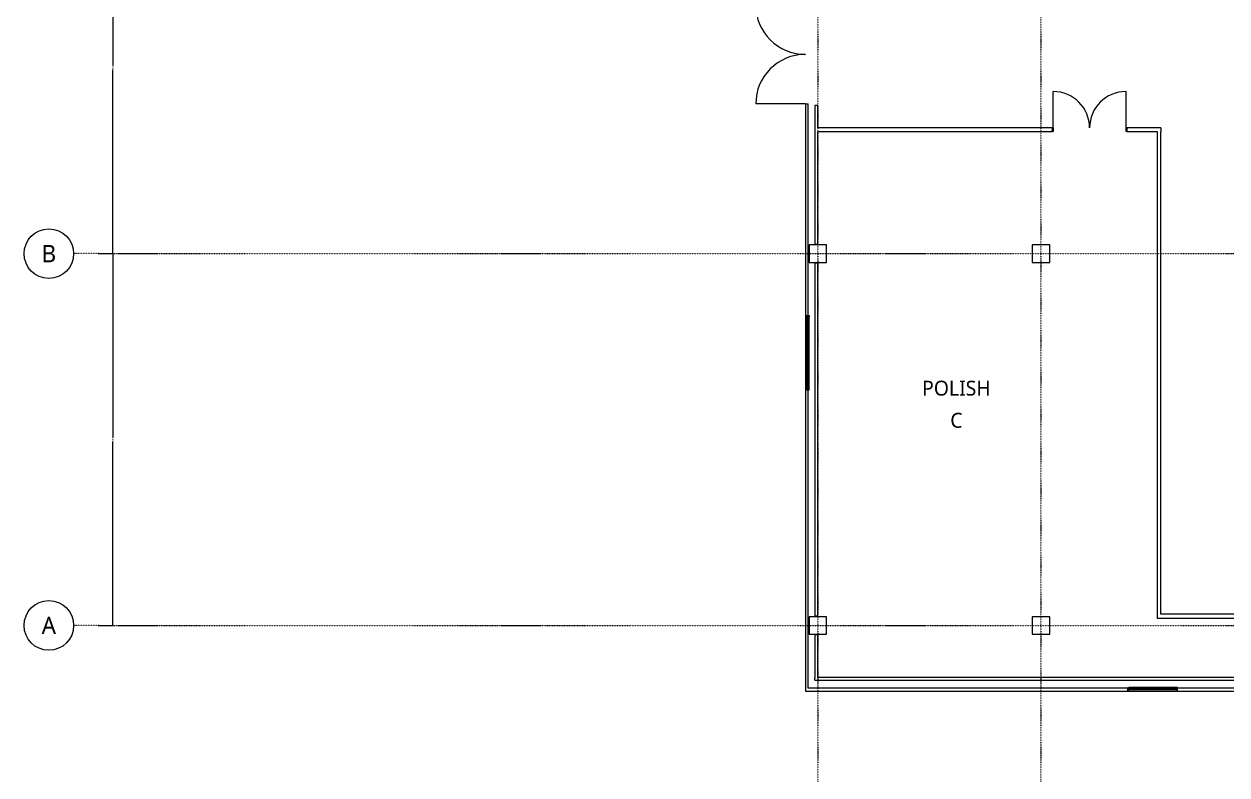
# Model space of a CAD drawing. Extents: x -32000 to 290600, y -95957 to 131250.
# Drawn here: x -32000 to 16497, y -6032 to 24264 of the extents above; entities that cross this region are included whole.
import ezdxf
from ezdxf.enums import TextEntityAlignment as Align

# ---------------------------------------------------------------- set-up
doc = ezdxf.new("R2010")
doc.units = 0
doc.header["$LTSCALE"] = 5
doc.linetypes.add('H12PL3$0$HIDDEN', pattern=[0.4, 0.3, -0.1])
doc.linetypes.add('H12PL3$0$JJP_三點線', pattern=[0.9, 0.3, -0.15, 0, -0.15, 0, -0.15, 0, -0.15])
for name, color, linetype in [('H12PL3$0$A-DIM', 252, 'Continuous'), ('H12PL3$0$A-WALL-EX', 252, 'Continuous'), ('H12PL3$0$A-WALL-IN', 252, 'Continuous'), ('H12PL3$0$A-ZONE', 252, 'Continuous'), ('H12PL3$0$Door', 252, 'Continuous'), ('H12PL3$0$S-COL', 252, 'Continuous'), ('H12PL3$0$S-GRID', 252, 'Continuous'), ('H12PL3$0$Window', 252, 'Continuous')]:
    doc.layers.add(name, color=color, linetype=linetype)
doc.styles.add('H12PL3$0$dim-txt', font='isocp.shx', dxfattribs={"width": 0.7, "bigfont": 'chineset.shx'})
doc.styles.add('H12PL3$0$Standard', font='', dxfattribs={"width": 0.8})
doc.styles.get('H12PL3$0$Standard').set_extended_font_data('Microsoft JhengHei')
doc.dimstyles.new('H12PL3$0$ARCH-dim-200MM', dxfattribs={"dimscale": 200, "dimtxt": 0.3, "dimasz": 0.1, "dimexe": 0.1, "dimexo": 0.1, "dimgap": 0.05, "dimtad": 1, "dimdec": 0, "dimlfac": 10, "dimrnd": 0.5, "dimdsep": 46, "dimtxsty": 'H12PL3$0$dim-txt', "dimblk": 'H12PL3$0$_Dot', "dimcen": 2, "dimclrd": 256, "dimclre": 256, "dimclrt": 256, "dimadec": 0, "dimazin": 0, "dimtfac": 1, "dimtix": 1, "dimtmove": 2, "dimatfit": 3, "dimldrblk": 'H12PL3$0$_OBLIQUE', "dimfxl": 1, "dimtvp": 1, "dimtolj": 1, "dimarcsym": 0})

# ---------------------------------------------------------------- blocks, each defined once
blk = doc.blocks.new('*D222')
at = {"layer": 'DEFPOINTS', "color": 0, "linetype": 'Continuous', "transparency": 16777216}
for p in [(-29000, 30000), (-29000, 15000), (-28420, 15000)]:
    blk.add_point(p, dxfattribs=at)
at = {"layer": 'H12PL3$0$A-DIM', "linetype": 'Continuous', "lineweight": -2, "transparency": 16777216}
for p, q in [((-28980, 30000), (-28400, 30000)), ((-28420, 29980), (-28420, 22588)), ((-28420, 15020), (-28420, 22412)), ((-28980, 15000), (-28400, 15000))]:
    blk.add_line(p, q, dxfattribs=at)
at = {"layer": 'H12PL3$0$A-DIM', "linetype": 'Continuous', "lineweight": 0, "transparency": 16777216, "insert": (-28420, 22500), "char_height": 60, "attachment_point": 5, "rotation": 90, "style": 'H12PL3$0$dim-txt'}
blk.add_mtext('\\A1;150000', dxfattribs=at)
blk = doc.blocks.new('H12PL3$0$_Dot')
blk = doc.blocks.new('H12PL3$0$_OBLIQUE')
at = {"color": 0, "linetype": 'ByBlock', "lineweight": -2}
blk.add_line((-0.5, -0.5), (0.5, 0.5), dxfattribs=at)
blk = doc.blocks.new('*D223')
at = {"layer": 'DEFPOINTS', "color": 0, "linetype": 'Continuous', "transparency": 16777216}
for p in [(-29000, 15000), (-29000, 0), (-28420, 0)]:
    blk.add_point(p, dxfattribs=at)
at = {"layer": 'H12PL3$0$A-DIM', "linetype": 'Continuous', "lineweight": -2, "transparency": 16777216}
for p, q in [((-28980, 15000), (-28400, 15000)), ((-28420, 14980), (-28420, 7588)), ((-28420, 20), (-28420, 7412)), ((-28980, 0), (-28400, 0))]:
    blk.add_line(p, q, dxfattribs=at)
at = {"layer": 'H12PL3$0$A-DIM', "linetype": 'Continuous', "lineweight": 0, "transparency": 16777216, "insert": (-28420, 7500), "char_height": 60, "attachment_point": 5, "rotation": 90, "style": 'H12PL3$0$dim-txt'}
blk.add_mtext('\\A1;150000', dxfattribs=at)
blk = doc.blocks.new('H12PL3')
at = {"layer": 'H12PL3$0$A-WALL-EX', "lineweight": 0}
for p, q in [((-500, 21040), (-385, 21040)), ((-385, 21040), (-380, 21040)), ((-500, 12500), (-380, 12500)), ((-500, 12500), (-500, 9500)), ((-380, 9500), (-380, 12500)), ((-500, 9500), (-380, 9500)), ((12500, -2650), (12500, -2530)), ((14500, -2530), (12500, -2530)), ((12500, -2650), (14500, -2650)), ((14500, -2650), (14500, -2530))]:
    blk.add_line(p, q, dxfattribs=at)
at = {"layer": 'H12PL3$0$A-WALL-EX', "lineweight": 0, "flags": 128}
for points in [[(-500, 21040), (-500, 12500)], [(-380, 12500), (-380, 21040)], [(-500, 9500), (-500, -2650)], [(-380, -2530), (-380, 9500)], [(-500, -2650), (-380, -2650)], [(12500, -2530), (-380, -2530)], [(-380, -2650), (12500, -2650)], [(17500, -2530), (14500, -2530)], [(14500, -2650), (17500, -2650)]]:
    blk.add_lwpolyline(points, dxfattribs=at)
at = {"layer": 'H12PL3$0$A-WALL-IN', "lineweight": 0}
for p, q in [((9460, 20075), (9417, 20075)), ((9460, 19925), (9417, 19925)), ((9460, 20075), (9460, 19925)), ((12460, 20075), (12503, 20075)), ((12460, 20075), (12460, 19925)), ((12460, 19925), (12503, 19925))]:
    blk.add_line(p, q, dxfattribs=at)
at = {"layer": 'H12PL3$0$A-WALL-IN', "lineweight": 0, "flags": 128}
for points in [[(0, 20975), (-112.5, 20975)], [(-112.5, 20975), (-112.5, 15385)], [(0, 20075), (0, 20975)], [(9460, 20075), (0, 20075)], [(0, 15385), (0, 19925)], [(0, 19925), (9460, 19925)], [(13835, 20075), (12460, 20075)], [(12460, 19925), (13685, 19925)], [(13685, 19925), (13685, 300)], [(13835, 20075), (13835, 19925)], [(13835, 450), (13835, 19925)], [(-112.5, 15385), (0, 15385)], [(0, 14615), (-112.5, 14615)], [(-112.5, 14615), (-112.5, 385)], [(0, 385), (0, 14615)], [(-112.5, 385), (0, 385)], [(13685, 300), (13835, 300)], [(17662.5, 450), (13835, 450)], [(13835, 300), (17550, 300)], [(0, -385), (-112.5, -385)], [(-112.5, -385), (-112.5, -2100)], [(0, -2100), (0, -385)], [(-112.5, -2212.5), (-112.5, -2100)], [(-112.5, -2212.5), (17550, -2212.5)], [(17550, -2100), (0, -2100)]]:
    blk.add_lwpolyline(points, dxfattribs=at)
at = {"layer": 'H12PL3$0$Door', "lineweight": 0}
for p, q in [((9492, 20075), (9492, 21543)), ((12428, 20075), (12428, 21543)), ((-500, 21040), (-2500, 21040)), ((-500, 21040), (-385, 21040)), ((-500, 21040), (-385, 21040)), ((-385, 21040), (-380, 21040)), ((9460, 20075), (9417, 20075)), ((9460, 20075), (9417, 20075)), ((9460, 19925), (9417, 19925)), ((9460, 19925), (9417, 19925)), ((9460, 20075), (9492, 20075)), ((9460, 19925), (9460, 20075)), ((9460, 20075), (9460, 19925)), ((9460, 20075), (9460, 19925)), ((9492, 19925), (9460, 19925)), ((9492, 20075), (9492, 19925)), ((12428, 19925), (12428, 20075)), ((12428, 20075), (12460, 20075)), ((12460, 19925), (12428, 19925)), ((12460, 20075), (12460, 19925)), ((12460, 20075), (12460, 19925)), ((12460, 20075), (12460, 19925)), ((12460, 20075), (12503, 20075)), ((12460, 20075), (12503, 20075)), ((12460, 19925), (12503, 19925)), ((12460, 19925), (12503, 19925))]:
    blk.add_line(p, q, dxfattribs=at)
for centre, radius, start, end in [((-500, 25040), 2000, 180, 270), ((-500, 21040), 2000, 90, 180), ((9492, 20075), 1468, 0, 90), ((12428, 20075), 1468, 90, 180)]:
    blk.add_arc(centre, radius, start, end, dxfattribs=at)
at = {"layer": 'H12PL3$0$S-COL', "lineweight": 0, "flags": 128}
for points in [[(-350, 14650), (350, 14650), (350, 15350), (-350, 15350)], [(8650, 14650), (9350, 14650), (9350, 15350), (8650, 15350)], [(-350, -350), (350, -350), (350, 350), (-350, 350)], [(8650, -350), (9350, -350), (9350, 350), (8650, 350)]]:
    blk.add_lwpolyline(points, close=True, dxfattribs=at)
at = {"layer": 'H12PL3$0$S-GRID', "linetype": 'H12PL3$0$JJP_三點線', "lineweight": 0}
for p, q in [((0, 128250), (0, -28000)), ((9000, 128250), (9000, -28000)), ((-29000, 15000), (-30000, 15000)), ((-29000, 15000), (289600, 15000)), ((-29000, 0), (-30000, 0)), ((-29000, 0), (289600, 0))]:
    blk.add_line(p, q, dxfattribs=at)
at = {"layer": 'H12PL3$0$S-GRID', "lineweight": 0}
for centre in [(-31000, 15000), (-31000, 0)]:
    blk.add_circle(centre, 1000, dxfattribs=at)
at = {"layer": 'H12PL3$0$S-GRID', "linetype": 'H12PL3$0$JJP_三點線', "lineweight": 0}
for p in [(-29000, 15000), (-29000, 15000), (-29000, 0), (-29000, 0)]:
    blk.add_point(p, dxfattribs=at)
at = {"layer": 'H12PL3$0$Window', "lineweight": 0}
for p, q in [((-450, 12500), (-350, 12500)), ((-450, 12500), (-450, 12450)), ((-450, 9550), (-450, 12450)), ((-450, 12450), (-350, 12450)), ((-350, 12500), (-350, 12450)), ((-350, 9550), (-350, 12450)), ((-450, 9550), (-350, 9550)), ((-450, 9500), (-450, 9550)), ((-450, 9500), (-350, 9500)), ((-350, 9500), (-350, 9550)), ((12500, -2600), (12500, -2500)), ((12500, -2500), (12550, -2500)), ((12500, -2600), (12550, -2600)), ((14450, -2500), (12550, -2500)), ((12550, -2600), (12550, -2500)), ((14450, -2600), (12550, -2600)), ((14450, -2600), (14450, -2500)), ((14500, -2500), (14450, -2500)), ((14500, -2600), (14450, -2600)), ((14500, -2600), (14500, -2500))]:
    blk.add_line(p, q, dxfattribs=at)
at = {"layer": 'H12PL3$0$Window', "linetype": 'H12PL3$0$HIDDEN', "lineweight": 0}
for p, q in [((-400, 9550), (-400, 12450)), ((14450, -2550), (12550, -2550))]:
    blk.add_line(p, q, dxfattribs=at)
at = {"layer": 'H12PL3$0$A-ZONE', "style": 'H12PL3$0$Standard'}
for s, p in [('POLISH', (5589.12, 9874.12)), ('C', (5589.12, 8576.83))]:
    blk.add_text(s, height=600, dxfattribs=at).set_placement(p, align=Align.TOP_CENTER)
at = {"layer": 'H12PL3$0$S-GRID', "style": 'H12PL3$0$Standard'}
for s, p in [('B', (-31000, 15350)), ('A', (-31000, 350))]:
    blk.add_text(s, height=700, dxfattribs=at).set_placement(p, align=Align.TOP_CENTER)
at = {"layer": 'H12PL3$0$A-DIM', "linetype": 'Continuous', "lineweight": 0}
for base, p1, p2, picture, middle in [((-28420, 15000), (-29000, 30000), (-29000, 15000), '*D222', (-28420, 22500)), ((-28420, 0), (-29000, 15000), (-29000, 0), '*D223', (-28420, 7500))]:
    dim = blk.add_linear_dim(base=base, p1=p1, p2=p2, angle=270, dimstyle='H12PL3$0$ARCH-dim-200MM', dxfattribs=at)
    dim.commit()
    dim.dimension.update_dxf_attribs({"geometry": picture, "text_midpoint": middle, "dimtype": 128, "text_rotation": 90})

msp = doc.modelspace()

# ---------------------------------------------------------------- block references
msp.add_blockref('H12PL3', (0, 0))

doc.saveas('drawing.dxf')
